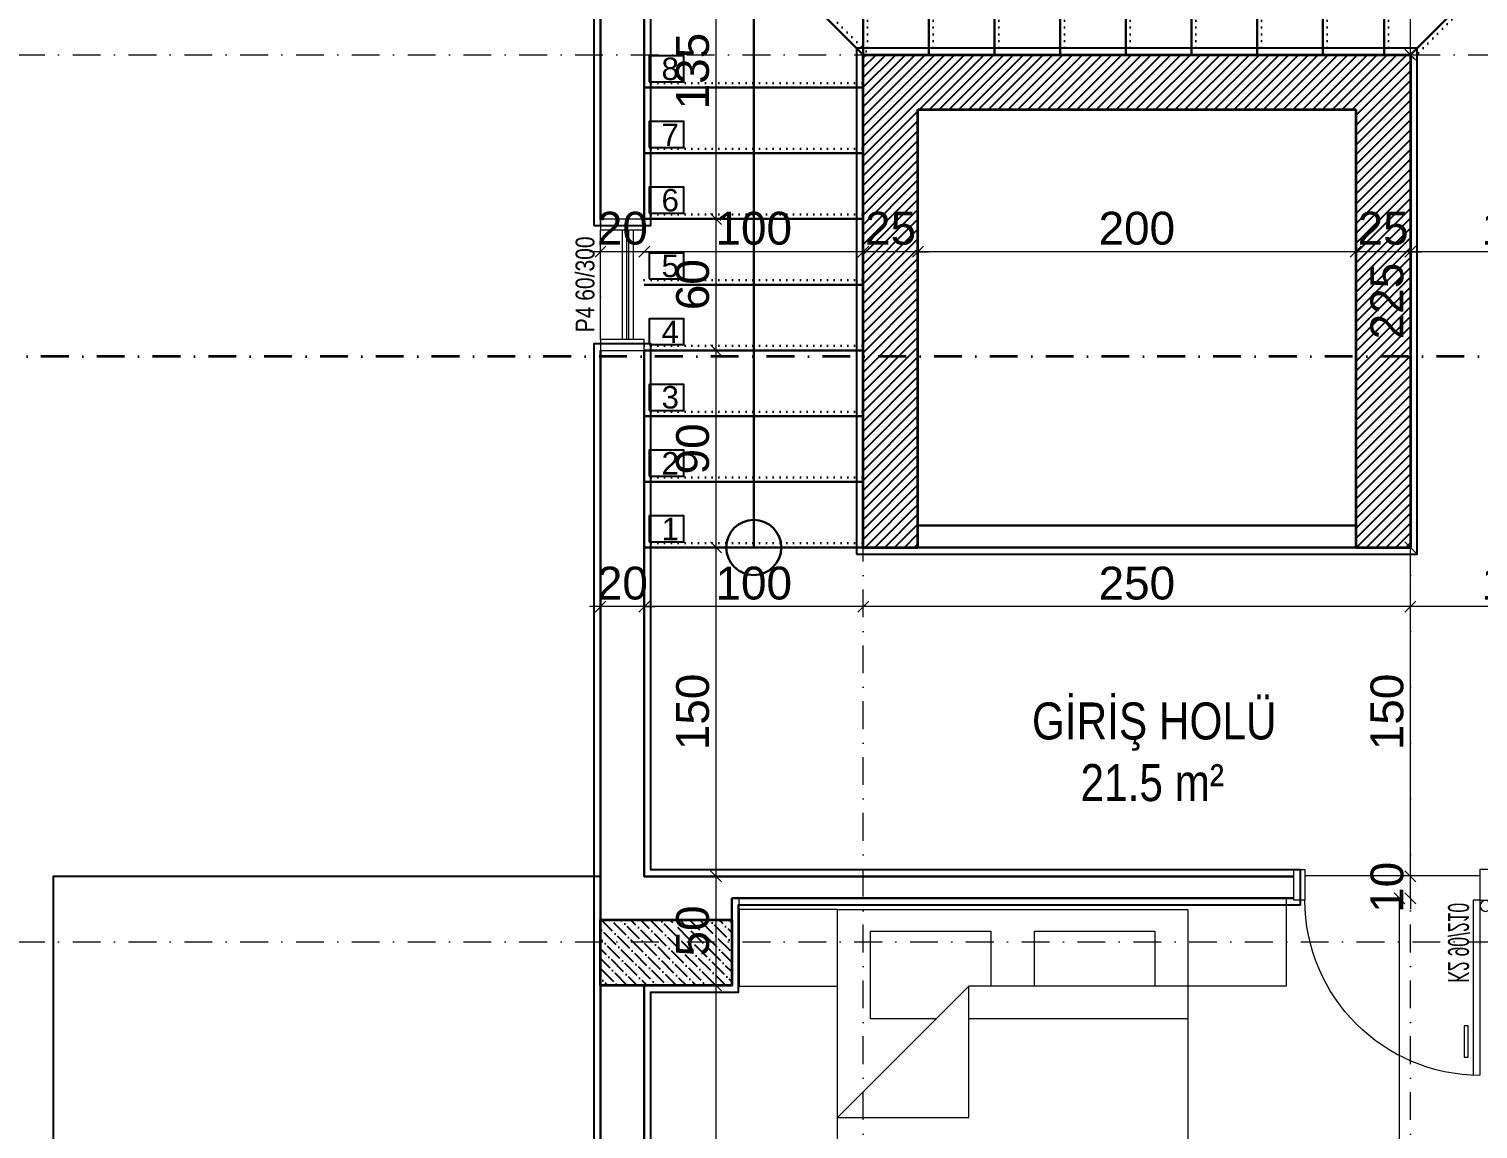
# Model space of a CAD drawing. Header units: millimetres. Extents: x 708 to 46452, y -4963 to 3960.
# Drawn here: x 15072 to 15734, y 2613 to 3115 of the extents above; entities that cross this region are included whole.
import ezdxf

# ---------------------------------------------------------------- set-up
doc = ezdxf.new("R2010")
doc.units = ezdxf.units.MM
for name, pattern in [('ACAD_ISO07W100', [3, 0, -3]), ('DASHDOT', [25.4, 12.7, -6.35, 0, -6.35]), ('DUZ', [0])]:
    doc.linetypes.add(name, pattern=pattern)
for name, color, linetype, lineweight in [('00_DUVAR', 22, 'Continuous', 30), ('00_IC_OLCU', 139, 'Continuous', 20), ('00_KAPI', 53, 'Continuous', 13), ('00_KOLON', 2, 'Continuous', 35), ('00_PENCERE', 103, 'Continuous', 13), ('00_TEFRİŞ', 251, 'Continuous', 9), ('aks ve noktalılar', 129, 'DASHDOT', 13), ('kesit çizgisi', 4, 'DASHDOT', 35), ('merdiven', 255, 'Continuous', 30), ('TP-TEFRİŞ', 9, 'Continuous', 20), ('ölçü yatay', 150, 'DUZ', 18)]:
    doc.layers.add(name, color=color, linetype=linetype, lineweight=lineweight)
for name, color, linetype in [('00_YAZI', 214, 'Continuous'), ('DUVARTARAMA', 7, 'Continuous'), ('PENCERE', 3, 'Continuous'), ('SIVA', 135, 'Continuous')]:
    doc.layers.add(name, color=color, linetype=linetype)
doc.styles.add('ARIAL2', font='arial.ttf', dxfattribs={"width": 0.8})
doc.styles.add('ARİAL NARROW', font='ARIALN.TTF', dxfattribs={"width": 0.8})
doc.styles.add('mimari altlik$0$194_PTB_WET_B1$0$Standard', font='arial.ttf')
doc.styles.get("Standard").update_dxf_attribs({"font": 'arial.ttf'})
doc.dimstyles.new('ALP_OLCU', dxfattribs={"dimscale": 0, "dimtxt": 15, "dimasz": 5, "dimexe": 0.18, "dimexo": 0.06, "dimgap": 3, "dimtad": 1, "dimdec": 0, "dimrnd": 0.1, "dimzin": 9, "dimdsep": 46, "dimtxsty": 'Standard', "dimblk": 'OBLIQUE', "dimcen": 0, "dimse1": 1, "dimse2": 1, "dimclrd": 256, "dimclre": 256, "dimclrt": 53, "dimadec": 0, "dimazin": 0, "dimtfac": 1, "dimtdec": 0, "dimtix": 1, "dimtmove": 1, "dimatfit": 3, "dimldrblk": 'ARCHTICK', "dimfxl": 0.18, "dimtolj": 1, "dimlwd": -1, "dimarcsym": 0})

# ---------------------------------------------------------------- blocks, each defined once
blk = doc.blocks.new('Yatak Çift Kişilik DWG-flat-8')
at = {"layer": '00_TEFRİŞ'}
for p, q in [((-80, 5.08), (-80, 195.08)), ((-80, 195.08), (80, 195.08)), ((-80, 5.08), (-80, 195.08)), ((80, 195.08), (80, 5.08)), ((80, 195.08), (80, 5.08)), ((20, 40.08), (80, 100.08)), ((20, 100.08), (20, 40.08)), ((80, 100.08), (20, 100.08)), ((-80, 55.08), (20, 55.08)), ((35, 55.08), (65, 55.08)), ((65, 55.08), (65, 15.08)), ((-125, 40.08), (-80, 40.08)), ((-125, 5.08), (-125, 40.08)), ((-80, 40.08), (20, 40.08)), ((-65, 15.08), (-65, 40.08)), ((-10, 40.08), (-10, 15.08)), ((10, 15.08), (10, 40.08)), ((125, 40.08), (80, 40.08)), ((125, 5.08), (125, 40.08)), ((-10, 15.08), (-65, 15.08)), ((65, 15.08), (10, 15.08)), ((-125, 0), (-125, 5.08)), ((125, 0), (-125, 0)), ((80, 5.08), (-80, 5.08)), ((80, 5.08), (125, 5.08)), ((125, 5.08), (125, 0))]:
    blk.add_line(p, q, dxfattribs=at)
blk = doc.blocks.new('dfhaergtyjökl')
at = {"layer": '00_KAPI'}
for p, q in [((-11892.84, 6349.56, 0), (-11878.84, 6349.56, 0)), ((-11892.84, 6344.56, 0), (-11892.84, 6349.56, 0)), ((-11878.84, 6349.56, 0), (-11878.84, 6344.56, 0)), ((-11892.84, 6344.56, 0), (-11972.84, 6344.56, 0)), ((-11892.84, 6341.56, 0), (-11972.78, 6341.56, 0)), ((-11878.84, 6344.56, 0), (-11892.84, 6344.56, 0)), ((-11892.84, 6344.56, 0), (-11892.84, 6341.56, 0)), ((-11881.84, 6344.56, 0), (-11881.84, 6264.56, 0)), ((-11964.58, 6339.16, 0), (-11950.23, 6339.16, 0)), ((-11964.58, 6337.38, 0), (-11964.58, 6339.16, 0)), ((-11950.23, 6337.38, 0), (-11964.58, 6337.38, 0)), ((-11950.23, 6339.16, 0), (-11950.23, 6337.38, 0)), ((-11878.84, 6264.56, 0), (-11892.84, 6264.56, 0)), ((-11892.84, 6264.56, 0), (-11892.84, 6259.56, 0)), ((-11878.84, 6259.56, 0), (-11878.84, 6264.56, 0)), ((-11892.84, 6259.56, 0), (-11878.84, 6259.56, 0))]:
    blk.add_line(p, q, dxfattribs=at)
blk.add_circle((-11895.53, 6347.14), 2.48, dxfattribs=at)
blk.add_arc((-11892.54, 6344.93, 0), 80.37, 180.26157, 269.79129, dxfattribs=at)
at = {"layer": '00_KAPI', "width": 0.6}
blk.add_text('K2 90/210', height=9.562, dxfattribs=at).set_placement((-11930.64, 6330))
blk = doc.blocks.new('TRHHT')
for points in [[(5310.02, -1796.23), (5325.88, -1796.23), (5325.88, -1784.38), (5310.02, -1784.38)], [(5397.49, -1796.23), (5413.35, -1796.23), (5413.35, -1784.38), (5397.49, -1784.38)], [(5427.49, -1796.23), (5443.35, -1796.23), (5443.35, -1784.38), (5427.49, -1784.38)], [(5457.49, -1796.23), (5473.35, -1796.23), (5473.35, -1784.38), (5457.49, -1784.38)], [(5487.49, -1796.23), (5503.35, -1796.23), (5503.35, -1784.38), (5487.49, -1784.38)], [(5517.49, -1796.23), (5533.35, -1796.23), (5533.35, -1784.38), (5517.49, -1784.38)], [(5547.49, -1796.23), (5563.35, -1796.23), (5563.35, -1784.38), (5547.49, -1784.38)], [(5577.49, -1796.23), (5593.35, -1796.23), (5593.35, -1784.38), (5577.49, -1784.38)], [(5607.49, -1796.23), (5623.35, -1796.23), (5623.35, -1784.38), (5607.49, -1784.38)], [(5635.49, -1796.23), (5651.35, -1796.23), (5651.35, -1784.38), (5635.49, -1784.38)], [(5729.24, -1814.72), (5745.1, -1814.72), (5745.1, -1802.88), (5729.24, -1802.88)], [(5297.76, -1895.35), (5313.62, -1895.35), (5313.62, -1883.51), (5297.76, -1883.51)], [(5297.76, -1925.35), (5313.62, -1925.35), (5313.62, -1913.51), (5297.76, -1913.51)], [(5297.76, -1955.35), (5313.62, -1955.35), (5313.62, -1943.51), (5297.76, -1943.51)], [(5297.76, -1985.35), (5313.62, -1985.35), (5313.62, -1973.51), (5297.76, -1973.51)], [(5297.76, -2015.35), (5313.62, -2015.35), (5313.62, -2003.51), (5297.76, -2003.51)], [(5297.76, -2045.35), (5313.62, -2045.35), (5313.62, -2033.51), (5297.76, -2033.51)], [(5297.76, -2075.35), (5313.62, -2075.35), (5313.62, -2063.51), (5297.76, -2063.51)], [(5297.76, -2105.35), (5313.62, -2105.35), (5313.62, -2093.51), (5297.76, -2093.51)]]:
    blk.add_lwpolyline(points, close=True)
at = {"layer": 'merdiven'}
for p, q in [((5697.17, -1831.28), (5345.49, -1831.28)), ((5345.49, -1831.28), (5345.49, -2107.96)), ((5295.49, -1897.96), (5395.49, -1897.96)), ((5295.49, -1927.96), (5395.49, -1927.96)), ((5295.49, -1957.96), (5395.49, -1957.96)), ((5295.49, -1987.96), (5395.49, -1987.96)), ((5295.49, -2017.96), (5395.49, -2017.96)), ((5295.49, -2047.96), (5395.49, -2047.96)), ((5295.49, -2077.96), (5395.49, -2077.96)), ((5295.49, -2107.96), (5395.49, -2107.96))]:
    blk.add_line(p, q, dxfattribs=at)
at = {"layer": 'merdiven', "linetype": 'ACAD_ISO07W100'}
for p, q in [((5295.49, -1895.96), (5395.49, -1895.96)), ((5295.49, -1925.96), (5395.49, -1925.96)), ((5295.49, -1955.96), (5395.49, -1955.96)), ((5295.49, -1985.96), (5395.49, -1985.96)), ((5295.49, -2015.96), (5395.49, -2015.96)), ((5295.49, -2045.96), (5395.49, -2045.96)), ((5295.49, -2075.96), (5395.49, -2075.96)), ((5295.49, -2105.96), (5395.49, -2105.96))]:
    blk.add_line(p, q, dxfattribs=at)
at = {"layer": 'merdiven'}
for points in [[(5395.49, -1882.96), (5295.49, -1782.96)], [(5395.49, -1882.96), (5395.49, -1782.96)], [(5425.49, -1882.96), (5425.49, -1782.96)], [(5455.49, -1882.96), (5455.49, -1782.96)], [(5485.49, -1882.96), (5485.49, -1782.96)], [(5515.49, -1882.96), (5515.49, -1782.96)], [(5545.49, -1882.96), (5545.49, -1782.96)], [(5575.49, -1882.96), (5575.49, -1782.96)], [(5605.49, -1882.96), (5605.49, -1782.96)], [(5633.49, -1882.96), (5633.49, -1782.96)], [(5645.49, -1882.96), (5745.49, -1782.96)], [(5697.17, -1831.28), (5633.49, -1807.12)], [(5697.17, -1831.28), (5633.49, -1857.12)]]:
    blk.add_lwpolyline(points, dxfattribs=at)
at = {"layer": 'merdiven', "linetype": 'ACAD_ISO07W100'}
for points in [[(5396.9, -1881.54), (5296.9, -1781.54)], [(5397.49, -1882.96), (5397.49, -1782.96)], [(5427.49, -1882.96), (5427.49, -1782.96)], [(5457.49, -1882.96), (5457.49, -1782.96)], [(5487.49, -1882.96), (5487.49, -1782.96)], [(5517.49, -1882.96), (5517.49, -1782.96)], [(5547.49, -1882.96), (5547.49, -1782.96)], [(5577.49, -1882.96), (5577.49, -1782.96)], [(5607.49, -1882.96), (5607.49, -1782.96)], [(5635.49, -1882.96), (5635.49, -1782.96)], [(5646.9, -1884.37), (5746.9, -1784.37)]]:
    blk.add_lwpolyline(points, dxfattribs=at)
at = {"layer": 'merdiven'}
blk.add_circle((5345.49, -2107.96), 12.59, dxfattribs=at)
at = {"layer": 'merdiven', "color": 7, "lineweight": 35, "attachment_point": 7, "style": 'mimari altlik$0$194_PTB_WET_B1$0$Standard'}
for s, insert, char_height in [('9', (5315.62, -1795.53), 10.25), ('10', (5398.87, -1795.53), 10.253), ('\\pt184.55744;11', (5430.48, -1795.53), 10.2532), ('\\pt184.55744;12', (5458.81, -1795.53), 10.2532), ('13', (5488.91, -1795.53), 10.253), ('14', (5518.21, -1795.53), 10.253), ('15', (5548.61, -1795.53), 10.253), ('16', (5578.85, -1795.53), 10.253), ('17', (5608.55, -1795.53), 10.253), ('18', (5636.94, -1795.53), 10.253), ('\\pt184.55744;19', (5731.09, -1814.03), 10.2532), ('8', (5303.36, -1894.65), 10.25), ('7', (5303.36, -1924.65), 10.25), ('6', (5303.36, -1954.65), 10.25), ('5', (5303.36, -1984.65), 10.25), ('4', (5303.36, -2014.65), 10.25), ('3', (5303.36, -2044.65), 10.25), ('2', (5303.36, -2074.65), 10.25), ('1', (5303.36, -2104.65), 10.25)]:
    blk.add_mtext_dynamic_manual_height_columns(s, width=190.3601, gutter_width=51.27, heights=[0], dxfattribs=dict(at, insert=insert, char_height=char_height))
blk = doc.blocks.new('WER')
at = {"layer": '00_PENCERE', "lineweight": 15}
for p, q in [((6940.02, -1957.96), (6960.02, -1957.96)), ((6940.02, -1957.96), (6940.02, -1962.96)), ((6960.02, -1962.96), (6960.02, -1957.96)), ((6940.02, -2012.96), (6940.02, -1962.96)), ((6940.02, -1962.96), (6960.02, -1962.96)), ((6950.02, -2012.96), (6950.02, -1962.96)), ((6952.02, -2012.96), (6952.02, -1962.96)), ((6953.02, -2012.96), (6953.02, -1962.96)), ((6955.02, -2012.96), (6955.02, -1962.96)), ((6960.02, -2012.96), (6940.02, -2012.96)), ((6940.02, -2012.96), (6940.02, -2017.96)), ((6940.02, -2017.96), (6960.02, -2017.96)), ((6960.02, -2017.96), (6960.02, -2012.96))]:
    blk.add_line(p, q, dxfattribs=at)
at = {"layer": '00_PENCERE', "insert": (6937.36, -2009.72), "char_height": 8.594, "width": 97.8459, "attachment_point": 7, "rotation": 90, "style": 'ARIAL2'}
blk.add_mtext('P4 60/300 ', dxfattribs=at)
blk = doc.blocks.new('KOLON')
at = {"layer": 'DUVARTARAMA'}
h = blk.add_hatch(dxfattribs=at)
h.set_pattern_fill('ANSI36', color=8)
h.paths.add_polyline_path([(549.39, 3102.43), (579.39, 3102.43), (579.39, 3042.43), (549.39, 3042.43)])
at = {"layer": '00_KOLON'}
blk.add_lwpolyline([(549.39, 3102.43), (579.39, 3102.43), (579.39, 3042.43), (549.39, 3042.43), (549.39, 3102.43)], dxfattribs=at)
blk = doc.blocks.new('_Oblique')
at = {"color": 0, "linetype": 'ByBlock', "lineweight": -2}
blk.add_line((-0.5, -0.5), (0.5, 0.5), dxfattribs=at)
blk = doc.blocks.new('*D689')
at = {"layer": '00_IC_OLCU', "transparency": 16777216}
blk.add_line((16302.78, 3651.15), (15082.78, 3651.15), dxfattribs=at)
at = {"layer": 'Defpoints', "color": 0, "transparency": 16777216}
for p in [(15082.78, 3651.15), (16302.78, 3393.33), (15082.78, 2728.14)]:
    blk.add_point(p, dxfattribs=at)
at = {"layer": '00_IC_OLCU', "transparency": 16777216, "xscale": 5, "yscale": 5, "zscale": 5, "rotation": 180}
blk.add_blockref('_Oblique', (15082.78, 3651.15), dxfattribs=at)
at = {"layer": '00_IC_OLCU', "transparency": 16777216, "xscale": 5, "yscale": 5, "zscale": 5}
blk.add_blockref('_Oblique', (16302.78, 3651.15), dxfattribs=at)
at = {"layer": '00_IC_OLCU', "color": 53, "transparency": 16777216, "insert": (15692.78, 3661.81), "char_height": 15, "attachment_point": 5}
blk.add_mtext('\\A1;1220', dxfattribs=at)
blk = doc.blocks.new('_ArchTick')
at = {"color": 0, "linetype": 'ByBlock', "const_width": 0.15}
blk.add_lwpolyline([(-0.5, -0.5), (0.5, 0.5)], dxfattribs=at)
blk = doc.blocks.new('*D743')
at = {"layer": '00_IC_OLCU', "transparency": 16777216}
blk.add_line((14918.15, 2588.33), (14918.15, 3223.33), dxfattribs=at)
at = {"layer": 'Defpoints', "color": 0, "transparency": 16777216}
for p in [(14918.15, 3223.33), (15332.78, 3223.33), (15162.78, 2588.33)]:
    blk.add_point(p, dxfattribs=at)
at = {"layer": '00_IC_OLCU', "transparency": 16777216, "xscale": 5, "yscale": 5, "zscale": 5}
for p, rotation in [((14918.15, 3223.33), 90), ((14918.15, 2588.33), 270)]:
    blk.add_blockref('_Oblique', p, dxfattribs=dict(at, rotation=rotation))
at = {"layer": '00_IC_OLCU', "color": 53, "transparency": 16777216, "insert": (14907.49, 2905.83), "char_height": 15, "attachment_point": 5, "rotation": 90}
blk.add_mtext('\\A1;635', dxfattribs=at)
blk = doc.blocks.new('*D745')
at = {"layer": '00_IC_OLCU', "transparency": 16777216}
blk.add_line((14951.98, 2048.33), (14951.98, 2968.33), dxfattribs=at)
at = {"layer": 'Defpoints', "color": 0, "transparency": 16777216}
for p in [(14951.98, 2968.33), (15332.78, 2968.33), (15162.78, 2048.33)]:
    blk.add_point(p, dxfattribs=at)
at = {"layer": '00_IC_OLCU', "transparency": 16777216, "xscale": 5, "yscale": 5, "zscale": 5}
for p, rotation in [((14951.98, 2968.33), 90), ((14951.98, 2048.33), 270)]:
    blk.add_blockref('_Oblique', p, dxfattribs=dict(at, rotation=rotation))
at = {"layer": '00_IC_OLCU', "color": 53, "transparency": 16777216, "insert": (14941.32, 2508.33), "char_height": 15, "attachment_point": 5, "rotation": 90}
blk.add_mtext('\\A1;920', dxfattribs=at)
blk = doc.blocks.new('*D746')
at = {"layer": '00_IC_OLCU', "transparency": 16777216}
blk.add_line((14951.98, 2968.33), (14951.98, 3028.33), dxfattribs=at)
at = {"layer": 'Defpoints', "color": 0, "transparency": 16777216}
for p in [(14951.98, 3028.33), (15342.78, 3028.33), (15332.78, 2968.33)]:
    blk.add_point(p, dxfattribs=at)
at = {"layer": '00_IC_OLCU', "transparency": 16777216, "xscale": 5, "yscale": 5, "zscale": 5}
for p, rotation in [((14951.98, 3028.33), 90), ((14951.98, 2968.33), 270)]:
    blk.add_blockref('_Oblique', p, dxfattribs=dict(at, rotation=rotation))
at = {"layer": '00_IC_OLCU', "color": 53, "transparency": 16777216, "insert": (14941.32, 2998.33), "char_height": 15, "attachment_point": 5, "rotation": 90}
blk.add_mtext('\\A1;60', dxfattribs=at)
blk = doc.blocks.new('*D747')
at = {"layer": '00_IC_OLCU', "transparency": 16777216}
blk.add_line((14951.98, 3028.33), (14951.98, 3393.33), dxfattribs=at)
at = {"layer": 'Defpoints', "color": 0, "transparency": 16777216}
for p in [(14951.98, 3393.33), (15802.78, 3393.33), (15342.78, 3028.33)]:
    blk.add_point(p, dxfattribs=at)
at = {"layer": '00_IC_OLCU', "transparency": 16777216, "xscale": 5, "yscale": 5, "zscale": 5}
for p, rotation in [((14951.98, 3393.33), 90), ((14951.98, 3028.33), 270)]:
    blk.add_blockref('_Oblique', p, dxfattribs=dict(at, rotation=rotation))
at = {"layer": '00_IC_OLCU', "color": 53, "transparency": 16777216, "insert": (14941.31, 3210.83), "char_height": 15, "attachment_point": 5, "rotation": 90}
blk.add_mtext('\\A1;365', dxfattribs=at)
blk = doc.blocks.new('*D772')
at = {"layer": '00_IC_OLCU', "transparency": 16777216}
blk.add_line((15702.78, 2238.33), (15702.78, 2718.14), dxfattribs=at)
at = {"layer": 'Defpoints', "color": 0, "transparency": 16777216}
for p in [(15684.5, 2718.14), (15702.78, 2718.14), (15702.78, 2238.33)]:
    blk.add_point(p, dxfattribs=at)
at = {"layer": '00_IC_OLCU', "transparency": 16777216, "xscale": 5, "yscale": 5, "zscale": 5}
for p, rotation in [((15702.78, 2718.14), 90), ((15702.78, 2238.33), 270)]:
    blk.add_blockref('_Oblique', p, dxfattribs=dict(at, rotation=rotation))
at = {"layer": '00_IC_OLCU', "color": 53, "transparency": 16777216, "insert": (15692.12, 2478.23), "char_height": 15, "attachment_point": 5, "rotation": 90}
blk.add_mtext('\\A1;480', dxfattribs=at)
blk = doc.blocks.new('*D773')
at = {"layer": '00_IC_OLCU', "transparency": 16777216}
for p, q in [((15702.78, 2728.14), (15702.78, 2733.14)), ((15702.78, 2718.14), (15702.78, 2728.14)), ((15702.78, 2718.14), (15702.78, 2713.14))]:
    blk.add_line(p, q, dxfattribs=at)
at = {"layer": 'Defpoints', "color": 0, "transparency": 16777216}
for p in [(15684.5, 2728.14), (15702.78, 2728.14), (15684.5, 2718.14)]:
    blk.add_point(p, dxfattribs=at)
at = {"layer": '00_IC_OLCU', "transparency": 16777216, "xscale": 5, "yscale": 5, "zscale": 5}
for p, rotation in [((15702.78, 2728.14), 270), ((15702.78, 2718.14), 90)]:
    blk.add_blockref('_Oblique', p, dxfattribs=dict(at, rotation=rotation))
at = {"layer": '00_IC_OLCU', "color": 53, "transparency": 16777216, "insert": (15692.12, 2723.14), "char_height": 15, "attachment_point": 5, "rotation": 90}
blk.add_mtext('\\A1;10', dxfattribs=at)
blk = doc.blocks.new('*D774')
at = {"layer": '00_IC_OLCU', "transparency": 16777216}
blk.add_line((15702.78, 2728.14), (15702.78, 2878.33), dxfattribs=at)
at = {"layer": 'Defpoints', "color": 0, "transparency": 16777216}
for p in [(15690.28, 2878.33), (15702.78, 2878.33), (15684.5, 2728.14)]:
    blk.add_point(p, dxfattribs=at)
at = {"layer": '00_IC_OLCU', "transparency": 16777216, "xscale": 5, "yscale": 5, "zscale": 5}
for p, rotation in [((15702.78, 2878.33), 90), ((15702.78, 2728.14), 270)]:
    blk.add_blockref('_Oblique', p, dxfattribs=dict(at, rotation=rotation))
at = {"layer": '00_IC_OLCU', "color": 53, "transparency": 16777216, "insert": (15692.12, 2803.23), "char_height": 15, "attachment_point": 5, "rotation": 90}
blk.add_mtext('\\A1;150', dxfattribs=at)
blk = doc.blocks.new('*D775')
at = {"layer": '00_IC_OLCU', "transparency": 16777216}
blk.add_line((15702.78, 2878.33), (15702.78, 3103.33), dxfattribs=at)
at = {"layer": 'Defpoints', "color": 0, "transparency": 16777216}
for p in [(15690.78, 3103.33), (15702.78, 3103.33), (15690.28, 2878.33)]:
    blk.add_point(p, dxfattribs=at)
at = {"layer": '00_IC_OLCU', "transparency": 16777216, "xscale": 5, "yscale": 5, "zscale": 5}
for p, rotation in [((15702.78, 3103.33), 90), ((15702.78, 2878.33), 270)]:
    blk.add_blockref('_Oblique', p, dxfattribs=dict(at, rotation=rotation))
at = {"layer": '00_IC_OLCU', "color": 53, "transparency": 16777216, "insert": (15692.12, 2990.83), "char_height": 15, "attachment_point": 5, "rotation": 90}
blk.add_mtext('\\A1;225', dxfattribs=at)
blk = doc.blocks.new('*D776')
at = {"layer": '00_IC_OLCU', "transparency": 16777216}
blk.add_line((15702.78, 3103.33), (15702.78, 3203.33), dxfattribs=at)
at = {"layer": 'Defpoints', "color": 0, "transparency": 16777216}
for p in [(15690.78, 3203.33), (15702.78, 3203.33), (15690.78, 3103.33)]:
    blk.add_point(p, dxfattribs=at)
at = {"layer": '00_IC_OLCU', "transparency": 16777216, "xscale": 5, "yscale": 5, "zscale": 5}
for p, rotation in [((15702.78, 3203.33), 90), ((15702.78, 3103.33), 270)]:
    blk.add_blockref('_Oblique', p, dxfattribs=dict(at, rotation=rotation))
at = {"layer": '00_IC_OLCU', "color": 53, "transparency": 16777216, "insert": (15692.12, 3153.33), "char_height": 15, "attachment_point": 5, "rotation": 90}
blk.add_mtext('\\A1;100', dxfattribs=at)
blk = doc.blocks.new('*D781')
at = {"layer": '00_IC_OLCU', "transparency": 16777216}
blk.add_line((15385.58, 2248.33), (15385.58, 2678.33), dxfattribs=at)
at = {"layer": 'Defpoints', "color": 0, "transparency": 16777216}
for p in [(15385.58, 2678.33), (15392.78, 2678.33), (15392.78, 2248.33)]:
    blk.add_point(p, dxfattribs=at)
at = {"layer": '00_IC_OLCU', "transparency": 16777216, "xscale": 5, "yscale": 5, "zscale": 5}
for p, rotation in [((15385.58, 2678.33), 90), ((15385.58, 2248.33), 270)]:
    blk.add_blockref('_Oblique', p, dxfattribs=dict(at, rotation=rotation))
at = {"layer": '00_IC_OLCU', "color": 53, "transparency": 16777216, "insert": (15374.91, 2463.33), "char_height": 15, "attachment_point": 5, "rotation": 90}
blk.add_mtext('\\A1;430', dxfattribs=at)
blk = doc.blocks.new('*D782')
at = {"layer": '00_IC_OLCU', "transparency": 16777216}
blk.add_line((15385.58, 2678.33), (15385.58, 2728.14), dxfattribs=at)
at = {"layer": 'Defpoints', "color": 0, "transparency": 16777216}
for p in [(15385.58, 2728.14), (15392.78, 2728.14), (15392.78, 2678.33)]:
    blk.add_point(p, dxfattribs=at)
at = {"layer": '00_IC_OLCU', "transparency": 16777216, "xscale": 5, "yscale": 5, "zscale": 5}
for p, rotation in [((15385.58, 2728.14), 90), ((15385.58, 2678.33), 270)]:
    blk.add_blockref('_Oblique', p, dxfattribs=dict(at, rotation=rotation))
at = {"layer": '00_IC_OLCU', "color": 53, "transparency": 16777216, "insert": (15374.92, 2703.23), "char_height": 15, "attachment_point": 5, "rotation": 90}
blk.add_mtext('\\A1;50', dxfattribs=at)
blk = doc.blocks.new('*D783')
at = {"layer": '00_IC_OLCU', "transparency": 16777216}
blk.add_line((15385.58, 2728.14), (15385.58, 2878.33), dxfattribs=at)
at = {"layer": 'Defpoints', "color": 0, "transparency": 16777216}
for p in [(15385.58, 2878.33), (15402.78, 2878.33), (15392.78, 2728.14)]:
    blk.add_point(p, dxfattribs=at)
at = {"layer": '00_IC_OLCU', "transparency": 16777216, "xscale": 5, "yscale": 5, "zscale": 5}
for p, rotation in [((15385.58, 2878.33), 90), ((15385.58, 2728.14), 270)]:
    blk.add_blockref('_Oblique', p, dxfattribs=dict(at, rotation=rotation))
at = {"layer": '00_IC_OLCU', "color": 53, "transparency": 16777216, "insert": (15374.92, 2803.23), "char_height": 15, "attachment_point": 5, "rotation": 90}
blk.add_mtext('\\A1;150', dxfattribs=at)
blk = doc.blocks.new('*D784')
at = {"layer": '00_IC_OLCU', "transparency": 16777216}
blk.add_line((15385.58, 2878.33), (15385.58, 2968.33), dxfattribs=at)
at = {"layer": 'Defpoints', "color": 0, "transparency": 16777216}
for p in [(15352.78, 2968.33), (15385.58, 2968.33), (15402.78, 2878.33)]:
    blk.add_point(p, dxfattribs=at)
at = {"layer": '00_IC_OLCU', "transparency": 16777216, "xscale": 5, "yscale": 5, "zscale": 5}
for p, rotation in [((15385.58, 2968.33), 90), ((15385.58, 2878.33), 270)]:
    blk.add_blockref('_Oblique', p, dxfattribs=dict(at, rotation=rotation))
at = {"layer": '00_IC_OLCU', "color": 53, "transparency": 16777216, "insert": (15374.92, 2923.33), "char_height": 15, "attachment_point": 5, "rotation": 90}
blk.add_mtext('\\A1;90', dxfattribs=at)
blk = doc.blocks.new('*D785')
at = {"layer": '00_IC_OLCU', "transparency": 16777216}
blk.add_line((15385.58, 2968.33), (15385.58, 3028.33), dxfattribs=at)
at = {"layer": 'Defpoints', "color": 0, "transparency": 16777216}
for p in [(15352.78, 3028.33), (15385.58, 3028.33), (15352.78, 2968.33)]:
    blk.add_point(p, dxfattribs=at)
at = {"layer": '00_IC_OLCU', "transparency": 16777216, "xscale": 5, "yscale": 5, "zscale": 5}
for p, rotation in [((15385.58, 3028.33), 90), ((15385.58, 2968.33), 270)]:
    blk.add_blockref('_Oblique', p, dxfattribs=dict(at, rotation=rotation))
at = {"layer": '00_IC_OLCU', "color": 53, "transparency": 16777216, "insert": (15374.92, 2998.33), "char_height": 15, "attachment_point": 5, "rotation": 90}
blk.add_mtext('\\A1;60', dxfattribs=at)
blk = doc.blocks.new('*D786')
at = {"layer": '00_IC_OLCU', "transparency": 16777216}
blk.add_line((15385.58, 3028.33), (15385.58, 3163.33), dxfattribs=at)
at = {"layer": 'Defpoints', "color": 0, "transparency": 16777216}
for p in [(15362.78, 3163.33), (15385.58, 3163.33), (15352.78, 3028.33)]:
    blk.add_point(p, dxfattribs=at)
at = {"layer": '00_IC_OLCU', "transparency": 16777216, "xscale": 5, "yscale": 5, "zscale": 5}
for p, rotation in [((15385.58, 3163.33), 90), ((15385.58, 3028.33), 270)]:
    blk.add_blockref('_Oblique', p, dxfattribs=dict(at, rotation=rotation))
at = {"layer": '00_IC_OLCU', "color": 53, "transparency": 16777216, "insert": (15374.91, 3095.83), "char_height": 15, "attachment_point": 5, "rotation": 90}
blk.add_mtext('\\A1;135', dxfattribs=at)
blk = doc.blocks.new('*D806')
at = {"layer": '00_IC_OLCU', "transparency": 16777216}
blk.add_line((15802.78, 3013.35), (15702.78, 3013.35), dxfattribs=at)
at = {"layer": 'Defpoints', "color": 0, "transparency": 16777216}
for p in [(15702.78, 3013.35), (15702.78, 3013.35), (15802.78, 3013.35)]:
    blk.add_point(p, dxfattribs=at)
at = {"layer": '00_IC_OLCU', "transparency": 16777216, "xscale": 5, "yscale": 5, "zscale": 5, "rotation": 180}
blk.add_blockref('_Oblique', (15702.78, 3013.35), dxfattribs=at)
at = {"layer": '00_IC_OLCU', "transparency": 16777216, "xscale": 5, "yscale": 5, "zscale": 5}
blk.add_blockref('_Oblique', (15802.78, 3013.35), dxfattribs=at)
at = {"layer": '00_IC_OLCU', "color": 53, "transparency": 16777216, "insert": (15752.78, 3024.01), "char_height": 15, "attachment_point": 5}
blk.add_mtext('\\A1;100', dxfattribs=at)
blk = doc.blocks.new('*D807')
at = {"layer": '00_IC_OLCU', "transparency": 16777216}
for p, q in [((15677.78, 3013.35), (15672.78, 3013.35)), ((15702.78, 3013.35), (15677.78, 3013.35)), ((15702.78, 3013.35), (15707.78, 3013.35))]:
    blk.add_line(p, q, dxfattribs=at)
at = {"layer": 'Defpoints', "color": 0, "transparency": 16777216}
for p in [(15677.78, 3013.35), (15677.78, 3013.35), (15702.78, 3013.35)]:
    blk.add_point(p, dxfattribs=at)
at = {"layer": '00_IC_OLCU', "transparency": 16777216, "xscale": 5, "yscale": 5, "zscale": 5}
blk.add_blockref('_Oblique', (15677.78, 3013.35), dxfattribs=at)
at = {"layer": '00_IC_OLCU', "transparency": 16777216, "xscale": 5, "yscale": 5, "zscale": 5, "rotation": 180}
blk.add_blockref('_Oblique', (15702.78, 3013.35), dxfattribs=at)
at = {"layer": '00_IC_OLCU', "color": 53, "transparency": 16777216, "insert": (15690.28, 3024.01), "char_height": 15, "attachment_point": 5}
blk.add_mtext('\\A1;25', dxfattribs=at)
blk = doc.blocks.new('*D808')
at = {"layer": '00_IC_OLCU', "transparency": 16777216}
blk.add_line((15677.78, 3013.35), (15477.78, 3013.35), dxfattribs=at)
at = {"layer": 'Defpoints', "color": 0, "transparency": 16777216}
for p in [(15477.78, 3013.35), (15477.78, 3013.35), (15677.78, 3013.35)]:
    blk.add_point(p, dxfattribs=at)
at = {"layer": '00_IC_OLCU', "transparency": 16777216, "xscale": 5, "yscale": 5, "zscale": 5, "rotation": 180}
blk.add_blockref('_Oblique', (15477.78, 3013.35), dxfattribs=at)
at = {"layer": '00_IC_OLCU', "transparency": 16777216, "xscale": 5, "yscale": 5, "zscale": 5}
blk.add_blockref('_Oblique', (15677.78, 3013.35), dxfattribs=at)
at = {"layer": '00_IC_OLCU', "color": 53, "transparency": 16777216, "insert": (15577.78, 3024.01), "char_height": 15, "attachment_point": 5}
blk.add_mtext('\\A1;200', dxfattribs=at)
blk = doc.blocks.new('*D809')
at = {"layer": '00_IC_OLCU', "transparency": 16777216}
for p, q in [((15452.78, 3013.35), (15447.78, 3013.35)), ((15477.78, 3013.35), (15452.78, 3013.35)), ((15477.78, 3013.35), (15482.78, 3013.35))]:
    blk.add_line(p, q, dxfattribs=at)
at = {"layer": 'Defpoints', "color": 0, "transparency": 16777216}
for p in [(15452.78, 3013.35), (15452.78, 3013.35), (15477.78, 3013.35)]:
    blk.add_point(p, dxfattribs=at)
at = {"layer": '00_IC_OLCU', "transparency": 16777216, "xscale": 5, "yscale": 5, "zscale": 5}
blk.add_blockref('_Oblique', (15452.78, 3013.35), dxfattribs=at)
at = {"layer": '00_IC_OLCU', "transparency": 16777216, "xscale": 5, "yscale": 5, "zscale": 5, "rotation": 180}
blk.add_blockref('_Oblique', (15477.78, 3013.35), dxfattribs=at)
at = {"layer": '00_IC_OLCU', "color": 53, "transparency": 16777216, "insert": (15465.28, 3024.01), "char_height": 15, "attachment_point": 5}
blk.add_mtext('\\A1;25', dxfattribs=at)
blk = doc.blocks.new('*D810')
at = {"layer": '00_IC_OLCU', "transparency": 16777216}
blk.add_line((15452.78, 3013.35), (15352.78, 3013.35), dxfattribs=at)
at = {"layer": 'Defpoints', "color": 0, "transparency": 16777216}
for p in [(15352.78, 3030.33), (15352.78, 3013.35), (15452.78, 3013.35)]:
    blk.add_point(p, dxfattribs=at)
at = {"layer": '00_IC_OLCU', "transparency": 16777216, "xscale": 5, "yscale": 5, "zscale": 5, "rotation": 180}
blk.add_blockref('_Oblique', (15352.78, 3013.35), dxfattribs=at)
at = {"layer": '00_IC_OLCU', "transparency": 16777216, "xscale": 5, "yscale": 5, "zscale": 5}
blk.add_blockref('_Oblique', (15452.78, 3013.35), dxfattribs=at)
at = {"layer": '00_IC_OLCU', "color": 53, "transparency": 16777216, "insert": (15402.78, 3024.01), "char_height": 15, "attachment_point": 5}
blk.add_mtext('\\A1;100', dxfattribs=at)
blk = doc.blocks.new('*D811')
at = {"layer": '00_IC_OLCU', "transparency": 16777216}
for p, q in [((15332.78, 3013.35), (15327.78, 3013.35)), ((15352.78, 3013.35), (15332.78, 3013.35)), ((15352.78, 3013.35), (15357.78, 3013.35))]:
    blk.add_line(p, q, dxfattribs=at)
at = {"layer": 'Defpoints', "color": 0, "transparency": 16777216}
for p in [(15332.78, 3028.33), (15352.78, 3030.33), (15332.78, 3013.35)]:
    blk.add_point(p, dxfattribs=at)
at = {"layer": '00_IC_OLCU', "transparency": 16777216, "xscale": 5, "yscale": 5, "zscale": 5}
blk.add_blockref('_Oblique', (15332.78, 3013.35), dxfattribs=at)
at = {"layer": '00_IC_OLCU', "transparency": 16777216, "xscale": 5, "yscale": 5, "zscale": 5, "rotation": 180}
blk.add_blockref('_Oblique', (15352.78, 3013.35), dxfattribs=at)
at = {"layer": '00_IC_OLCU', "color": 53, "transparency": 16777216, "insert": (15342.78, 3024.01), "char_height": 15, "attachment_point": 5}
blk.add_mtext('\\A1;20', dxfattribs=at)
blk = doc.blocks.new('*D815')
at = {"layer": '00_IC_OLCU', "transparency": 16777216}
blk.add_line((15802.78, 2851.3), (15702.78, 2851.3), dxfattribs=at)
at = {"layer": 'Defpoints', "color": 0, "transparency": 16777216}
for p in [(15702.78, 2878.33), (15702.78, 2851.3), (15802.78, 2851.3)]:
    blk.add_point(p, dxfattribs=at)
at = {"layer": '00_IC_OLCU', "transparency": 16777216, "xscale": 5, "yscale": 5, "zscale": 5, "rotation": 180}
blk.add_blockref('_Oblique', (15702.78, 2851.3), dxfattribs=at)
at = {"layer": '00_IC_OLCU', "transparency": 16777216, "xscale": 5, "yscale": 5, "zscale": 5}
blk.add_blockref('_Oblique', (15802.78, 2851.3), dxfattribs=at)
at = {"layer": '00_IC_OLCU', "color": 53, "transparency": 16777216, "insert": (15752.78, 2861.96), "char_height": 15, "attachment_point": 5}
blk.add_mtext('\\A1;100', dxfattribs=at)
blk = doc.blocks.new('*D816')
at = {"layer": '00_IC_OLCU', "transparency": 16777216}
blk.add_line((15702.78, 2851.3), (15452.78, 2851.3), dxfattribs=at)
at = {"layer": 'Defpoints', "color": 0, "transparency": 16777216}
for p in [(15452.78, 2880.33), (15702.78, 2878.33), (15452.78, 2851.3)]:
    blk.add_point(p, dxfattribs=at)
at = {"layer": '00_IC_OLCU', "transparency": 16777216, "xscale": 5, "yscale": 5, "zscale": 5, "rotation": 180}
blk.add_blockref('_Oblique', (15452.78, 2851.3), dxfattribs=at)
at = {"layer": '00_IC_OLCU', "transparency": 16777216, "xscale": 5, "yscale": 5, "zscale": 5}
blk.add_blockref('_Oblique', (15702.78, 2851.3), dxfattribs=at)
at = {"layer": '00_IC_OLCU', "color": 53, "transparency": 16777216, "insert": (15577.78, 2861.96), "char_height": 15, "attachment_point": 5}
blk.add_mtext('\\A1;250', dxfattribs=at)
blk = doc.blocks.new('*D817')
at = {"layer": '00_IC_OLCU', "transparency": 16777216}
blk.add_line((15452.78, 2851.3), (15352.78, 2851.3), dxfattribs=at)
at = {"layer": 'Defpoints', "color": 0, "transparency": 16777216}
for p in [(15452.78, 2880.33), (15352.78, 2878.33), (15352.78, 2851.3)]:
    blk.add_point(p, dxfattribs=at)
at = {"layer": '00_IC_OLCU', "transparency": 16777216, "xscale": 5, "yscale": 5, "zscale": 5, "rotation": 180}
blk.add_blockref('_Oblique', (15352.78, 2851.3), dxfattribs=at)
at = {"layer": '00_IC_OLCU', "transparency": 16777216, "xscale": 5, "yscale": 5, "zscale": 5}
blk.add_blockref('_Oblique', (15452.78, 2851.3), dxfattribs=at)
at = {"layer": '00_IC_OLCU', "color": 53, "transparency": 16777216, "insert": (15402.78, 2861.96), "char_height": 15, "attachment_point": 5}
blk.add_mtext('\\A1;100', dxfattribs=at)
blk = doc.blocks.new('*D818')
at = {"layer": '00_IC_OLCU', "transparency": 16777216}
for p, q in [((15332.78, 2851.3), (15327.78, 2851.3)), ((15352.78, 2851.3), (15332.78, 2851.3)), ((15352.78, 2851.3), (15357.78, 2851.3))]:
    blk.add_line(p, q, dxfattribs=at)
at = {"layer": 'Defpoints', "color": 0, "transparency": 16777216}
for p in [(15352.78, 2878.33), (15332.78, 2851.3), (15332.78, 2851.3)]:
    blk.add_point(p, dxfattribs=at)
at = {"layer": '00_IC_OLCU', "transparency": 16777216, "xscale": 5, "yscale": 5, "zscale": 5}
blk.add_blockref('_Oblique', (15332.78, 2851.3), dxfattribs=at)
at = {"layer": '00_IC_OLCU', "transparency": 16777216, "xscale": 5, "yscale": 5, "zscale": 5, "rotation": 180}
blk.add_blockref('_Oblique', (15352.78, 2851.3), dxfattribs=at)
at = {"layer": '00_IC_OLCU', "color": 53, "transparency": 16777216, "insert": (15342.78, 2861.96), "char_height": 15, "attachment_point": 5}
blk.add_mtext('\\A1;20', dxfattribs=at)
blk = doc.blocks.new('RERG')
at = {"layer": '00_IC_OLCU'}
for base, p1, p2, picture, middle in [((15082.78, 3651.15), (16302.78, 3393.33), (15082.78, 2728.14), '*D689', (15692.78, 3661.81)), ((15332.78, 3013.35), (15352.78, 3030.33), (15332.78, 3028.33), '*D811', (15342.78, 3024.01)), ((15352.78, 3013.35), (15452.78, 3013.35), (15352.78, 3030.33), '*D810', (15402.78, 3024.01)), ((15452.78, 3013.35), (15477.78, 3013.35), (15452.78, 3013.35), '*D809', (15465.28, 3024.01)), ((15477.78, 3013.35), (15677.78, 3013.35), (15477.78, 3013.35), '*D808', (15577.78, 3024.01)), ((15677.78, 3013.35), (15702.78, 3013.35), (15677.78, 3013.35), '*D807', (15690.28, 3024.01)), ((15702.78, 3013.35), (15802.78, 3013.35), (15702.78, 3013.35), '*D806', (15752.78, 3024.01)), ((15352.78, 2851.3), (15452.78, 2880.33), (15352.78, 2878.33), '*D817', (15402.78, 2861.96)), ((15452.78, 2851.3), (15702.78, 2878.33), (15452.78, 2880.33), '*D816', (15577.78, 2861.96)), ((15332.78, 2851.3), (15352.78, 2878.33), (15332.78, 2851.3), '*D818', (15342.78, 2861.96)), ((15702.78, 2851.3), (15802.78, 2851.3), (15702.78, 2878.33), '*D815', (15752.78, 2861.96))]:
    dim = blk.add_linear_dim(base=base, p1=p1, p2=p2, dimstyle='ALP_OLCU', override={"dimscale": 1}, dxfattribs=at)
    dim.commit()
    dim.dimension.update_dxf_attribs({"geometry": picture, "text_midpoint": middle})
for base, p1, p2, picture, middle in [((14951.98, 3393.33), (15342.78, 3028.33), (15802.78, 3393.33), '*D747', (14941.31, 3210.83)), ((14918.15, 3223.33), (15162.78, 2588.33), (15332.78, 3223.33), '*D743', (14907.49, 2905.83)), ((15702.78, 3203.33), (15690.78, 3103.33), (15690.78, 3203.33), '*D776', (15692.12, 3153.33)), ((15385.58, 3163.33), (15352.78, 3028.33), (15362.78, 3163.33), '*D786', (15374.91, 3095.83)), ((15702.78, 3103.33), (15690.28, 2878.33), (15690.78, 3103.33), '*D775', (15692.12, 2990.83)), ((14951.98, 3028.33), (15332.78, 2968.33), (15342.78, 3028.33), '*D746', (14941.32, 2998.33)), ((15385.58, 3028.33), (15352.78, 2968.33), (15352.78, 3028.33), '*D785', (15374.92, 2998.33)), ((14951.98, 2968.33), (15162.78, 2048.33), (15332.78, 2968.33), '*D745', (14941.32, 2508.33)), ((15385.58, 2968.33), (15402.78, 2878.33), (15352.78, 2968.33), '*D784', (15374.92, 2923.33)), ((15385.58, 2878.33), (15392.78, 2728.14), (15402.78, 2878.33), '*D783', (15374.92, 2803.23)), ((15702.78, 2878.33), (15649.5, 2728.14), (15690.28, 2878.33), '*D774', (15692.12, 2803.23)), ((15667.78, 2728.14), (15649.5, 2731.14), (15649.5, 2728.14), '*D773', (15692.12, 2723.14)), ((15385.58, 2728.14), (15392.78, 2678.33), (15392.78, 2728.14), '*D782', (15374.92, 2703.23)), ((15385.58, 2678.33), (15392.78, 2248.33), (15392.78, 2678.33), '*D781', (15374.91, 2463.33))]:
    dim = blk.add_linear_dim(base=base, p1=p1, p2=p2, angle=90, dimstyle='ALP_OLCU', override={"dimscale": 1}, dxfattribs=at)
    dim.commit()
    dim.dimension.update_dxf_attribs({"geometry": picture, "text_midpoint": middle})
dim = blk.add_linear_dim(base=(15649.5, 2718.14), p1=(15649.5, 2728.14), p2=(15649.5, 2718.14), angle=90, dimstyle='ALP_OLCU', override={"dimscale": 1}, dxfattribs=at)
dim.commit()
dim.dimension.update_dxf_attribs({"geometry": '*D772', "text_midpoint": (15687.12, 2478.23), "insert": (-5, 0)})

msp = doc.modelspace()

# ---------------------------------------------------------------- hatches: boundary and pattern name
at = {"layer": 'DUVARTARAMA'}
h = msp.add_hatch(dxfattribs=at)
h.set_pattern_fill('ANSI31', color=256)
h.set_pattern_definition([(45, (8392.7583, 4986.2863), (-2.245064, 2.245064), [])])
h.paths.add_polyline_path([(15477.776, 3078.33), (15677.776, 3078.33), (15677.776, 2878.33), (15702.776, 2878.33), (15702.776, 3103.33), (15452.776, 3103.33), (15452.776, 2878.33), (15477.776, 2878.33)])

# ---------------------------------------------------------------- linework, layer by layer
msp.add_lwpolyline([(15332.776, 2728.138), (15082.776, 2728.138), (15082.776, 1968.33), (16002.776, 1968.33), (16002.776, 2053.33), (16382.776, 2053.33), (16382.776, 3473.33), (15720.776, 3473.33), (15720.776, 3223.33)])
at = {"layer": '00_DUVAR'}
for p, q in [((15392.776, 2718.138), (15649.498, 2718.138)), ((15392.776, 2708.33), (15392.776, 2718.138)), ((15352.776, 2248.33), (15352.776, 2678.33))]:
    msp.add_line(p, q, dxfattribs=at)
for points in [[(15332.776, 3028.33), (15332.776, 3223.33)], [(15352.776, 3028.33), (15352.776, 3163.33)], [(15422.776, 2218.33), (15332.776, 2218.33), (15332.776, 2968.33)], [(15649.498, 2728.138), (15352.776, 2728.138), (15352.776, 2968.33)], [(15477.776, 2888.33), (15677.776, 2888.33)], [(15477.776, 2878.33), (15677.776, 2878.33)]]:
    msp.add_lwpolyline(points, dxfattribs=at)
at = {"layer": '00_KOLON'}
for p, q in [((15452.776, 2878.33), (15452.776, 3103.33)), ((15452.776, 3103.33), (15702.776, 3103.33)), ((15702.776, 3103.33), (15702.776, 2878.33)), ((15477.776, 3078.33), (15677.776, 3078.33))]:
    msp.add_line(p, q, dxfattribs=at)
for points in [[(15452.776, 2878.33), (15477.776, 2878.33), (15477.776, 3078.33)], [(15677.776, 3078.33), (15677.776, 2878.33), (15702.776, 2878.33)]]:
    msp.add_lwpolyline(points, dxfattribs=at)
at = {"layer": 'aks ve noktalılar'}
for points in [[(15332.776, 1698.934), (15332.776, 3688.783)], [(15452.776, 1698.934), (15452.776, 3688.783)], [(15702.776, 1698.934), (15702.776, 3688.783)], [(14811.185, 3103.33), (16582.776, 3103.33)], [(14811.185, 2698.33), (16582.776, 2698.33)]]:
    msp.add_lwpolyline(points, dxfattribs=at)
at = {"layer": 'kesit çizgisi', "lineweight": 35}
msp.add_line((16747.337, 2965.545), (14624.854, 2965.545), dxfattribs=at)
at = {"layer": 'SIVA'}
for points in [[(15329.776, 3025.33), (15355.776, 3025.33), (15355.776, 3160.33), (15365.776, 3160.33), (15365.776, 3200.33), (15730.776, 3200.33), (15730.776, 3226.33), (15329.776, 3226.33)], [(15449.776, 2875.33), (15705.776, 2875.33), (15705.776, 3106.33), (15449.776, 3106.33)], [(15329.776, 2215.33), (15425.776, 2215.33), (15425.776, 2241.733), (15395.776, 2241.733), (15395.776, 2251.33), (15355.776, 2251.33), (15355.776, 2675.33), (15395.776, 2675.33), (15395.776, 2715.138), (15652.498, 2715.138), (15652.498, 2731.138), (15355.776, 2731.138), (15355.776, 2971.33), (15329.776, 2971.33)]]:
    msp.add_lwpolyline(points, close=True, dxfattribs=at)

# ---------------------------------------------------------------- block references
at = {"layer": '00_KAPI', "xscale": -1, "rotation": 270}
msp.add_blockref('dfhaergtyjökl', (9389.936, 14610.166, 0), dxfattribs=at)
at = {"layer": '00_KOLON', "rotation": 90}
msp.add_blockref('KOLON', (18435.208, 2128.938), dxfattribs=at)
at = {"layer": 'PENCERE'}
for name, p in [('TRHHT', (10057.287, 4986.286)), ('WER', (8392.758, 4986.286))]:
    msp.add_blockref(name, p, dxfattribs=at)
at = {"layer": 'TP-TEFRİŞ', "rotation": 180}
msp.add_blockref('Yatak Çift Kişilik DWG-flat-8', (15521.055, 2718.138), dxfattribs=at)
at = {"layer": 'ölçü yatay'}
msp.add_blockref('RERG', (0, 0), dxfattribs=at)

# ---------------------------------------------------------------- texts
at = {"layer": '00_YAZI', "insert": (15432.864, 2762.3), "char_height": 16.875, "width": 303.06029, "attachment_point": 7, "style": 'ARİAL NARROW'}
msp.add_mtext('\\pi97.00295;{\\W1;GİRİŞ HOLÜ\\P\\pi119.19023;21.5 m²}', dxfattribs=at)

doc.saveas('drawing.dxf')
